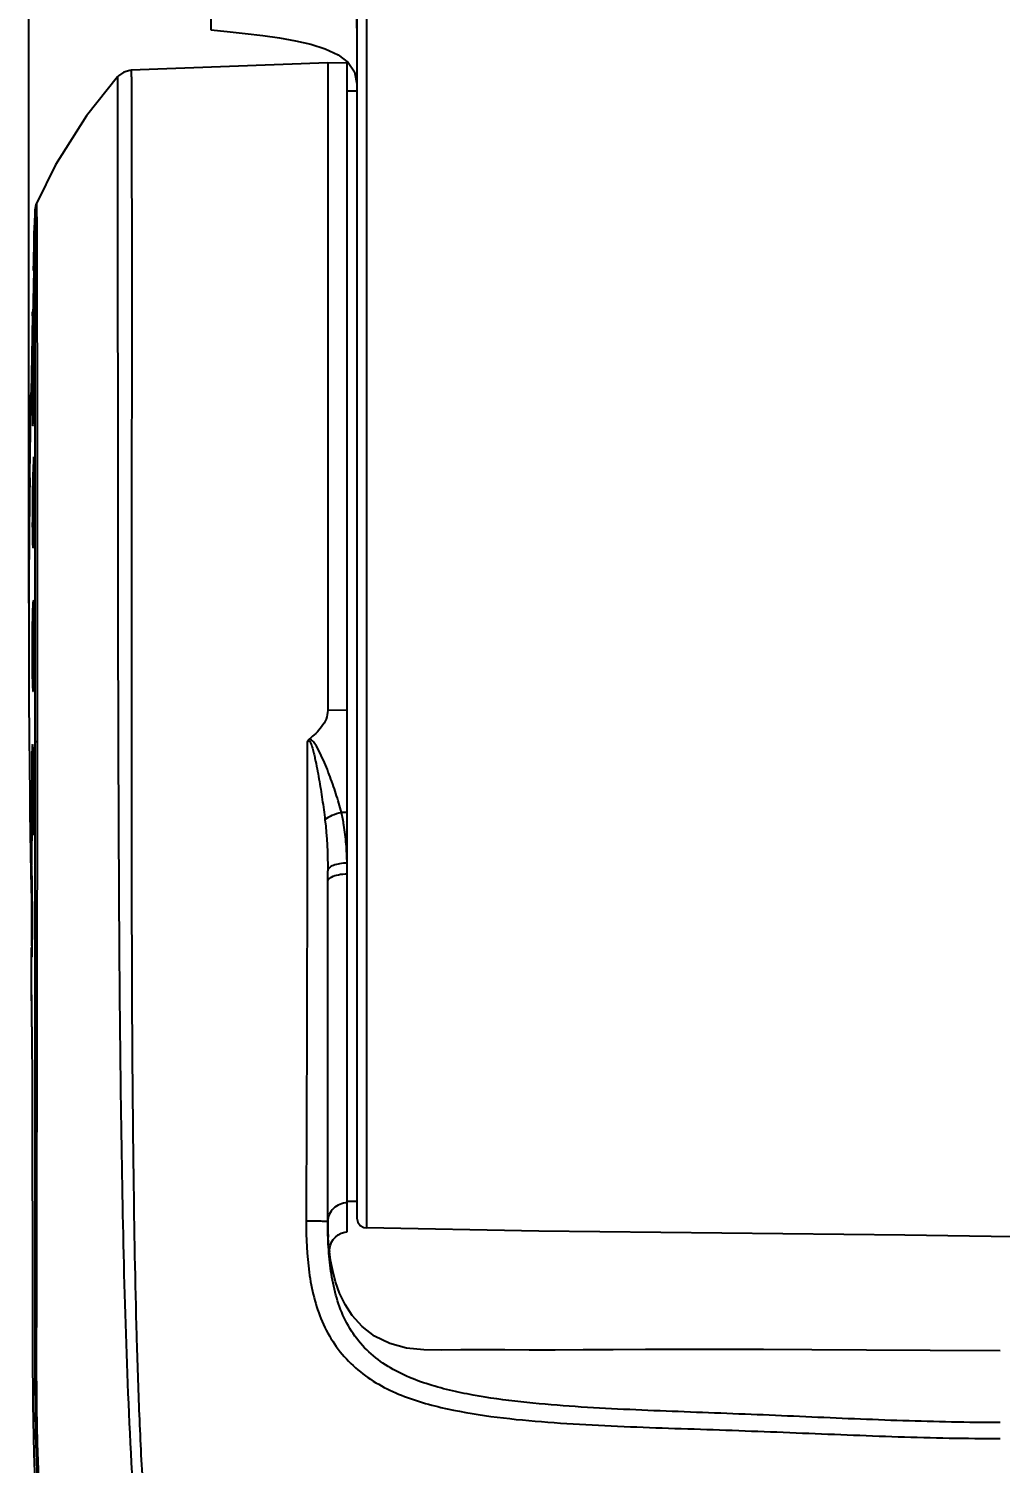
# Model space of a CAD drawing. Header units: millimetres. Extents: x 5828 to 6704, y 123 to 421.
# Drawn here: x 6474.89 to 6481.53, y 246.84 to 256.64 of the extents above; entities that cross this region are included whole.
import ezdxf

# ---------------------------------------------------------------- set-up
doc = ezdxf.new("R2010")
doc.units = ezdxf.units.MM
doc.layers.add('外形图', color=7, linetype='Continuous')
doc.layers.add('尺寸标注', color=7, linetype='Continuous')
doc.styles.add('微软雅黑', font='msyh.ttc', dxfattribs={"height": 1.5})
doc.dimstyles.new('尺寸标注_1_15比例', dxfattribs={"dimtxt": 1.5, "dimasz": 1.25, "dimexe": 0.5, "dimexo": 0.4, "dimgap": 0.5, "dimtad": 1, "dimdec": 1, "dimlfac": 15, "dimdsep": 46, "dimtxsty": '微软雅黑', "dimcen": 0.09, "dimadec": 0, "dimazin": 0, "dimtp": 0.01, "dimtm": 0.01, "dimtfac": 1, "dimtdec": 1, "dimtofl": 0, "dimtmove": 0, "dimatfit": 3, "dimfxl": 1, "dimtolj": 1, "dimarcsym": 0})

# ---------------------------------------------------------------- blocks, each defined once
blk = doc.blocks.new('*D946')
at = {"layer": 'Defpoints', "color": 0}
for p in [(6488.1787, 282.8993), (6474.8878, 252.3165), (6488.1787, 252.3087)]:
    blk.add_point(p, dxfattribs=at)
at = {"layer": '尺寸标注', "color": 0, "lineweight": -2}
for p, q in [((6474.8878, 252.7165), (6474.8878, 283.3993)), ((6488.1787, 252.7087), (6488.1787, 283.3993)), ((6476.1378, 282.8993), (6486.9287, 282.8993))]:
    blk.add_line(p, q, dxfattribs=at)
at = {"layer": '尺寸标注', "color": 0}
for points in [[(6476.1378, 283.1076), (6476.1378, 282.6909), (6474.8878, 282.8993)], [(6486.9287, 282.6909), (6486.9287, 283.1076), (6488.1787, 282.8993)]]:
    blk.add_solid(points, dxfattribs=at)
at = {"layer": '尺寸标注', "color": 0, "insert": (6481.5332, 284.1783), "char_height": 1.5, "attachment_point": 5, "style": '微软雅黑'}
blk.add_mtext('\\A1;\\A1;199.3', dxfattribs=at)

msp = doc.modelspace()

# ---------------------------------------------------------------- linework, layer by layer
at = {"layer": '外形图'}
for p, q in [((6476.1333, 259.2929), (6476.1333, 256.6365)), ((6477.0037, 256.4657), (6477.0731, 256.4134)), ((6476.9333, 256.4111), (6475.5892, 256.3591)), ((6476.9333, 256.4111), (6476.9333, 251.9839)), ((6477.0666, 256.4088), (6476.9333, 256.4111)), ((6477.0666, 248.4207), (6477.0666, 256.4088)), ((6477.1332, 256.2663), (6477.1332, 256.2187)), ((6477.0666, 256.2187), (6477.1332, 256.2187)), ((6474.9415, 255.4479), (6474.9418, 255.4372)), ((6474.9418, 255.4372), (6474.9421, 255.4082)), ((6474.9418, 255.4372), (6474.9424, 255.3512)), ((6474.9303, 255.3974), (6474.9279, 255.3003)), ((6474.9303, 255.3974), (6474.9303, 255.304)), ((6474.9421, 255.4082), (6474.9426, 255.3094)), ((6474.9424, 255.3512), (6474.9431, 255.1853)), ((6474.9264, 255.2254), (6474.9279, 255.3006)), ((6474.9303, 255.3151), (6474.9301, 254.5999)), ((6474.9426, 255.3094), (6474.9431, 255.1886)), ((6474.9243, 255.1277), (6474.925, 255.1595)), ((6474.9431, 255.1861), (6474.9431, 255.1818)), ((6474.9431, 255.1818), (6474.9433, 255.1136)), ((6474.9431, 255.1818), (6474.9438, 254.9307)), ((6474.9232, 255.0793), (6474.9238, 255.1064)), ((6474.9238, 255.1064), (6474.9243, 255.129)), ((6474.9433, 255.1136), (6474.9437, 254.9974)), ((6474.9233, 254.9923), (6474.9233, 254.9905)), ((6474.9272, 254.9927), (6474.9273, 254.9989)), ((6474.9272, 254.9909), (6474.9272, 254.9927)), ((6474.9437, 254.9974), (6474.9438, 254.9322)), ((6474.9219, 254.9335), (6474.9214, 254.9139)), ((6474.9263, 254.9281), (6474.9263, 254.9325)), ((6474.9438, 254.9307), (6474.9441, 254.8043)), ((6474.9438, 254.9307), (6474.9443, 254.6767)), ((6474.9232, 254.7637), (6474.9239, 254.7955)), ((6474.9441, 254.8043), (6474.9443, 254.6822)), ((6474.914, 254.6806), (6474.9141, 254.6842)), ((6474.914, 254.6806), (6474.9141, 254.6842)), ((6474.9141, 254.6842), (6474.9147, 254.7083)), ((6474.9163, 254.6759), (6474.916, 254.6587)), ((6474.916, 254.6587), (6474.916, 254.656)), ((6474.9208, 254.6579), (6474.9213, 254.6766)), ((6474.9443, 254.6822), (6474.9444, 254.6628)), ((6474.9444, 254.6628), (6474.9445, 254.6073)), ((6474.9151, 254.5979), (6474.9149, 254.5873)), ((6474.9151, 254.5998), (6474.9151, 254.5979)), ((6474.9192, 254.5979), (6474.9193, 254.6007)), ((6474.9301, 254.615), (6474.9301, 253.9289)), ((6474.9445, 254.6073), (6474.9445, 254.6011)), ((6474.9445, 254.6011), (6474.9445, 254.5986)), ((6474.9445, 254.5993), (6474.9446, 254.5528)), ((6474.9173, 254.5362), (6474.9177, 254.5473)), ((6474.9212, 254.4581), (6474.9206, 254.4379)), ((6474.9446, 254.5528), (6474.9448, 254.4425)), ((6474.919, 254.3822), (6474.9189, 254.3764)), ((6474.9275, 254.3768), (6474.9276, 254.3994)), ((6474.9447, 254.4356), (6474.9448, 254.4336)), ((6474.9448, 254.4425), (6474.9448, 254.4405)), ((6474.9448, 254.4405), (6474.9449, 254.382)), ((6474.9449, 254.382), (6474.945, 254.2393)), ((6474.9161, 254.2392), (6474.9157, 254.2123)), ((6474.9258, 254.2391), (6474.9259, 254.2485)), ((6474.945, 254.2393), (6474.9451, 254.233)), ((6474.9451, 254.233), (6474.9452, 254.1068)), ((6474.8999, 254.0893), (6474.8999, 254.0488)), ((6474.903, 254.0841), (6474.9039, 254.1573)), ((6474.9039, 254.1573), (6474.9037, 254.1452)), ((6474.9039, 254.1573), (6474.9038, 254.1544)), ((6474.9229, 254.0939), (6474.9231, 254.1019)), ((6474.9452, 254.1068), (6474.9452, 254.0494)), ((6474.901, 253.943), (6474.9014, 253.9751)), ((6474.9014, 253.974), (6474.9021, 254.02)), ((6474.9215, 254.0407), (6474.9216, 254.0427)), ((6474.9452, 254.0494), (6474.9452, 254.0474)), ((6474.9452, 254.0474), (6474.9453, 254.0248)), ((6474.9452, 254.0442), (6474.9452, 254.0422)), ((6474.9008, 253.9295), (6474.901, 253.943)), ((6474.9301, 253.9319), (6474.9301, 253.4316)), ((6474.8979, 253.7395), (6474.8984, 253.7702)), ((6474.8998, 253.8573), (6474.8999, 253.8646)), ((6474.8971, 253.6909), (6474.8979, 253.7407)), ((6474.9455, 253.719), (6474.9455, 253.6062)), ((6474.8949, 253.5573), (6474.8954, 253.5825)), ((6474.895, 253.5729), (6474.8949, 253.5573)), ((6474.8954, 253.5825), (6474.8961, 253.6268)), ((6474.9455, 253.6062), (6474.9455, 253.6042)), ((6474.9455, 253.6042), (6474.9455, 253.5458)), ((6474.9455, 253.6029), (6474.9455, 253.6009)), ((6474.9276, 253.5436), (6474.9275, 253.5563)), ((6474.9301, 253.5456), (6474.93, 253.0962)), ((6474.9455, 253.5458), (6474.9456, 253.4063)), ((6477.1333, 253.5023), (6477.1333, 253.4645)), ((6474.9269, 253.4063), (6474.927, 253.414)), ((6474.9456, 253.4063), (6474.9456, 253.4037)), ((6474.9456, 253.4037), (6474.9456, 253.2712)), ((6474.9249, 253.269), (6474.9252, 253.2846)), ((6474.9235, 253.211), (6474.9238, 253.2227)), ((6474.9455, 253.2115), (6474.9455, 253.2095)), ((6474.9456, 253.2114), (6474.9455, 253.1212)), ((6474.9456, 253.2712), (6474.9456, 253.2134)), ((6474.9456, 253.2134), (6474.9456, 253.2114)), ((6474.93, 253.1211), (6474.9299, 252.7087)), ((6474.9299, 252.7341), (6474.9299, 252.7087)), ((6474.9299, 252.7087), (6474.9299, 252.428)), ((6474.9299, 252.7087), (6474.9299, 252.6208)), ((6474.9299, 252.6208), (6474.9299, 252.6188)), ((6474.9453, 252.6188), (6474.9452, 252.5609)), ((6474.9453, 252.6208), (6474.9453, 252.6186)), ((6474.9299, 252.5609), (6474.9299, 252.424)), ((6474.9452, 252.5609), (6474.9452, 252.424)), ((6474.9299, 252.424), (6474.9299, 252.2872)), ((6474.9452, 252.424), (6474.9452, 252.2872)), ((6474.9299, 252.2872), (6474.9299, 252.2293)), ((6474.9299, 252.2293), (6474.9299, 252.2273)), ((6474.9299, 252.2293), (6474.9299, 252.2273)), ((6474.9299, 252.2273), (6474.9299, 252.114)), ((6474.9452, 252.2872), (6474.9452, 252.2293)), ((6474.9452, 252.2293), (6474.9452, 252.2273)), ((6474.9299, 252.114), (6474.9299, 252.1097)), ((6474.9299, 252.114), (6474.9299, 252.1097)), ((6477.0666, 251.9844), (6476.9333, 251.9838)), ((6474.9299, 251.7706), (6474.93, 251.1317)), ((6474.9453, 251.7693), (6474.9453, 251.6718)), ((6474.9203, 251.6363), (6474.9202, 251.6381)), ((6474.9453, 251.6718), (6474.9452, 251.5785)), ((6474.9453, 251.6718), (6474.9453, 251.6364)), ((6474.9453, 251.6364), (6474.9453, 251.5785)), ((6474.9453, 251.5785), (6474.9452, 251.4417)), ((6474.9452, 251.4417), (6474.9451, 251.305)), ((6474.8968, 251.2908), (6474.8988, 251.1454)), ((6474.909, 251.1298), (6474.9112, 251.2351)), ((6474.909, 251.1298), (6474.9112, 251.2351)), ((6474.9213, 251.2437), (6474.9213, 251.2456)), ((6474.9221, 251.3026), (6474.9221, 251.3049)), ((6474.9451, 251.305), (6474.9451, 251.2471)), ((6474.9451, 251.305), (6474.9451, 251.2118)), ((6474.9451, 251.2471), (6474.9451, 251.2451)), ((6474.9451, 251.2451), (6474.9451, 251.2118)), ((6477.0666, 251.2853), (6477.0266, 251.285)), ((6474.8988, 251.1454), (6474.9021, 250.8704)), ((6474.8995, 251.1515), (6474.9, 251.1324)), ((6474.9021, 250.8704), (6474.9025, 250.8282)), ((6476.9333, 248.4906), (6476.9333, 250.8881)), ((6474.9069, 250.299), (6474.9064, 250.3625)), ((6474.9093, 249.8215), (6474.9077, 250.1713)), ((6474.9092, 249.8412), (6474.9086, 249.9973)), ((6477.0666, 248.6292), (6477.1333, 248.6292)), ((6477.1333, 248.6569), (6477.1333, 248.6292)), ((6477.1333, 248.6292), (6477.1333, 248.5137)), ((6476.9336, 248.4413), (6476.9332, 248.4906)), ((6476.9333, 248.4906), (6476.9333, 248.4856)), ((6476.9333, 248.4794), (6476.9333, 248.4853)), ((6476.9333, 248.4708), (6476.9333, 248.4794)), ((6476.9453, 248.2986), (6476.9469, 248.3115)), ((6476.9456, 248.2822), (6476.9453, 248.2986)), ((6476.9592, 248.3482), (6476.9707, 248.3669))]:
    msp.add_line(p, q, dxfattribs=at)
for points in [[(6476.1333, 256.6366), (6476.2456, 256.6253), (6476.3692, 256.6116), (6476.4885, 256.5967), (6476.6025, 256.5801), (6476.7119, 256.5607), (6476.8168, 256.5369), (6476.9155, 256.5063), (6477.0037, 256.4657)], [(6475.5892, 256.3591), (6475.5799, 256.3584), (6475.5376, 256.3463), (6475.5019, 256.3214), (6475.495, 256.3141)], [(6477.0731, 256.4134), (6477.1173, 256.3487), (6477.1332, 256.2663)], [(6475.495, 256.3141), (6475.2823, 256.0468), (6475.0716, 255.7119), (6474.9415, 255.4479)], [(6474.9415, 255.4478), (6474.9407, 255.446), (6474.9378, 255.4386), (6474.9355, 255.4314), (6474.9337, 255.4243), (6474.9323, 255.4175), (6474.9313, 255.4111), (6474.9307, 255.4052), (6474.9304, 255.4001), (6474.9303, 255.3974)], [(6474.9141, 254.6863), (6474.9085, 254.4058), (6474.9039, 254.1573)], [(6474.903, 254.0841), (6474.9036, 254.1299), (6474.9039, 254.1541), (6474.9039, 254.1573)], [(6474.8949, 253.5573), (6474.895, 253.56), (6474.8954, 253.5825)], [(6474.895, 253.5729), (6474.8949, 253.5603), (6474.8949, 253.5573)], [(6474.8948, 253.5573), (6474.8937, 253.4582), (6474.8907, 253.1594), (6474.8887, 252.8693), (6474.8878, 252.5883), (6474.8878, 252.3165), (6474.8888, 252.0557), (6474.8905, 251.8133), (6474.8928, 251.5985), (6474.8951, 251.4172), (6474.8968, 251.2907)], [(6474.9086, 249.9973), (6474.9082, 250.0857), (6474.9077, 250.1713)], [(6474.9093, 249.8215), (6474.9111, 249.3755), (6474.9127, 248.8574), (6474.9137, 248.4039), (6474.914, 247.9889), (6474.9144, 247.5993), (6474.9162, 247.2415), (6474.9222, 246.9079), (6474.9346, 246.5869), (6474.9546, 246.2665), (6474.9845, 245.9223), (6475.0306, 245.5253), (6475.0969, 245.0991), (6475.1895, 244.6562), (6475.3282, 244.1653), (6475.5392, 243.6221)], [(6477.1333, 248.5137), (6477.1391, 248.4863), (6477.1557, 248.4638), (6477.1801, 248.45), (6477.1983, 248.447)], [(6481.5333, 247.6063), (6481.053, 247.6078), (6480.6186, 247.6107), (6480.2434, 247.6132), (6479.9125, 247.6151), (6479.6167, 247.6162), (6479.3498, 247.6165), (6479.107, 247.6159), (6478.8847, 247.6144), (6478.6795, 247.6128), (6478.489, 247.6116), (6478.311, 247.6114), (6478.1442, 247.6124), (6477.988, 247.6135), (6477.8437, 247.6132), (6477.7122, 247.6118), (6477.5906, 247.6129), (6477.4726, 247.6255), (6477.358, 247.6565), (6477.2541, 247.7076), (6477.1678, 247.7736), (6477.1014, 247.8472), (6477.0516, 247.9236), (6477.0146, 248.0006), (6476.987, 248.0778), (6476.9669, 248.1538), (6476.9528, 248.2274), (6476.9428, 248.3027), (6476.9367, 248.3756), (6476.9362, 248.3842)], [(6476.9707, 248.3669), (6476.9858, 248.3841), (6477.0044, 248.3989), (6477.0261, 248.4106), (6477.0503, 248.4183), (6477.0666, 248.4207)], [(6477.1984, 248.4488), (6478.3778, 248.4265), (6480.88, 248.3991), (6483.5351, 248.3587)], [(6476.9449, 248.2839), (6476.9449, 248.291), (6476.9451, 248.2855)], [(6476.9469, 248.3115), (6476.9512, 248.3288), (6476.9592, 248.3482)]]:
    msp.add_lwpolyline(points, dxfattribs=at)
for centre, radius, start, end in [((6497.9285, 254.3944), 23.013, 178.51585, 178.65775), ((6451.196, 255.3058), 23.7332, 359.09858, 359.23959), ((6445.7288, 255.3953), 29.2012, 358.82304, 359.08313), ((6513.9465, 253.984), 39.0363, 178.80863, 178.98447), ((6496.0418, 254.2945), 21.1289, 179.01957, 179.17193), ((6455.521, 255.158), 19.4063, 358.35458, 358.52331), ((6485.2243, 254.4458), 10.3103, 179.21358, 179.51097), ((6461.8009, 254.9673), 13.1235, 358.16595, 358.38689), ((6465.1416, 254.463), 9.7862, 359.62778, 0.02882), ((6491.5067, 253.9718), 16.5928, 178.6026, 179.07643), ((6486.3962, 254.0842), 11.4811, 178.23435, 178.51241), ((6456.9576, 254.5271), 17.9705, 359.11177, 359.52074), ((6493.392, 253.9247), 18.4785, 179.10795, 179.34756), ((6457.3735, 254.5194), 17.5546, 358.63744, 359.08513), ((6484.0796, 254.0067), 9.1658, 179.63562, 179.92793), ((6489.3887, 253.9703), 14.475, 179.34767, 179.62487), ((6463.6936, 254.3534), 11.2322, 358.41457, 358.67579), ((6480.9447, 254.0125), 6.0309, 179.9452, 180.07667), ((6469.9384, 254.1806), 4.9851, 358.15056, 358.3928), ((6485.2128, 253.3302), 10.2994, 178.59155, 178.99344), ((6482.4927, 253.3966), 7.5785, 178.42287, 178.58787), ((6469.1112, 253.5547), 5.8163, 0.4907, 0.69386), ((6466.6377, 253.5353), 8.2899, 0.14505, 0.47839), ((6488.3936, 253.2712), 13.4807, 178.98018, 179.28428), ((6462.1356, 253.5321), 12.792, 359.47105, 0.05174), ((6462.6411, 253.5225), 12.2863, 358.89051, 359.45818), ((6470.219, 253.3409), 4.7063, 357.86439, 358.41828), ((6466.6689, 253.441), 8.2578, 358.48479, 358.80669), ((6468.5163, 252.486), 6.4103, 0.81472, 1.46789), ((6465.8373, 252.4463), 9.0895, 0.56003, 0.82473), ((6464.2785, 252.4323), 10.6484, 0.09403, 0.55364), ((6465.0664, 252.4276), 9.8605, 359.37003, 359.907), ((6464.0186, 252.4315), 10.9083, 359.89537, 0.09574), ((6467.1701, 252.4037), 7.7566, 358.98694, 359.37609), ((6470.2898, 252.3424), 4.6364, 358.11432, 359.06244), ((6497.9313, 250.6974), 23.0264, 177.32839, 177.82374), ((6467.6794, 251.4645), 7.2429, 0.84952, 1.35914), ((6485.6549, 251.5238), 10.7462, 179.55562, 179.91863), ((6464.6877, 251.4199), 10.2349, 0.3612, 0.85081), ((6463.8985, 251.4145), 11.0242, 359.43024, 0.14135), ((6464.3097, 251.4181), 10.613, 0.12747, 0.358), ((6490.0723, 251.5157), 15.1771, 180.84921, 181.37494), ((6469.2183, 251.3464), 5.7039, 358.79904, 358.96828), ((6467.3517, 251.379), 7.5708, 358.99038, 359.42184), ((6496.6012, 251.6601), 21.7077, 181.39309, 181.94264), ((6497.8035, 250.7008), 22.8986, 178.92645, 179.44083), ((6515.8998, 250.8203), 40.9939, 180.03328, 180.60163), ((6478.8401, 248.4902), 1.9068, 179.98715, 181.59934), ((6479.4047, 248.4903), 2.4714, 180.10799, 180.45229), ((6479.1685, 248.4884), 2.2352, 180.45207, 180.73692), ((6478.7405, 248.4873), 1.8072, 181.59431, 183.27352)]:
    msp.add_arc(centre, radius, start, end, dxfattribs=at)
for points, knots in [([(6477.1554, 258.7561), (6477.1753, 258.6255), (6477.2005, 258.3632), (6477.1987, 257.9712), (6477.1985, 257.5839), (6477.1989, 257.0762), (6477.1986, 256.4515), (6477.1988, 255.7116), (6477.1988, 254.9822), (6477.1989, 254.2482), (6477.1987, 253.4901), (6477.1985, 252.7014), (6477.1984, 251.8995), (6477.1983, 251.2386), (6477.1982, 250.729), (6477.1982, 250.3708), (6477.1982, 250.0342), (6477.1982, 249.7228), (6477.1982, 249.4399), (6477.1982, 249.1884), (6477.1982, 248.9997), (6477.1982, 248.8664), (6477.1982, 248.7803), (6477.1982, 248.7038), (6477.1982, 248.6371), (6477.1982, 248.5804), (6477.1982, 248.5338), (6477.1983, 248.5013), (6477.1983, 248.4805), (6477.1983, 248.4688), (6477.1982, 248.4596), (6477.1984, 248.4538), (6477.1982, 248.4501), (6477.1985, 248.4486), (6477.1979, 248.4471), (6477.1983, 248.447)], [0, 0, 0, 0, 0.038442, 0.076451, 0.114009, 0.151137, 0.224181, 0.295774, 0.36641, 0.436386, 0.509353, 0.586981, 0.665861, 0.742663, 0.77926, 0.814128, 0.846887, 0.877193, 0.904729, 0.929206, 0.950369, 0.959635, 0.967992, 0.975417, 0.98189, 0.987395, 0.991918, 0.995448, 0.996836, 0.997974, 0.998859, 0.999493, 0.999714, 0.999873, 1, 1, 1, 1]), ([(6477.1269, 258.3818), (6477.1272, 258.3777), (6477.1312, 258.3014), (6477.1345, 258.1328), (6477.1329, 257.8756), (6477.1335, 257.5063), (6477.1332, 256.9698), (6477.1332, 256.5257), (6477.1332, 256.2663)], [0, 0, 0, 0, 0.005845, 0.108523, 0.239439, 0.370356, 0.632188, 1, 1, 1, 1]), ([(6475.5892, 256.3591), (6475.5894, 256.3591), (6475.5891, 256.3578), (6475.5895, 256.3565), (6475.5894, 256.3533), (6475.5896, 256.3493), (6475.5896, 256.3439), (6475.5897, 256.3346), (6475.5899, 256.3199), (6475.59, 256.2987), (6475.5902, 256.273), (6475.5904, 256.2426), (6475.5906, 256.1929), (6475.5909, 256.1196), (6475.5913, 256.0184), (6475.5916, 255.9), (6475.5918, 255.7649), (6475.5921, 255.6138), (6475.5922, 255.4474), (6475.5924, 255.2666), (6475.5923, 254.999), (6475.5922, 254.6355), (6475.5926, 254.1692), (6475.5916, 253.6696), (6475.5923, 253.2367), (6475.5921, 252.881), (6475.5908, 252.5193), (6475.5913, 252.1568), (6475.5911, 251.794), (6475.5905, 251.4313), (6475.5918, 250.9779), (6475.5919, 250.4337), (6475.5938, 249.8895), (6475.5979, 249.3452), (6475.6056, 248.6194), (6475.6183, 247.8937), (6475.642, 247.1682), (6475.6687, 246.6245), (6475.7086, 246.0817), (6475.7701, 245.5407), (6475.8526, 245.0941), (6475.9473, 244.7437), (6476.0365, 244.4865), (6476.1439, 244.2363), (6476.2685, 243.9943), (6476.407, 243.7601), (6476.6088, 243.4587), (6476.8939, 243.1052), (6477.2817, 242.7228), (6477.7058, 242.3817), (6478.0091, 242.1824), (6478.1653, 242.0906)], [0, 0, 0, 0, 0.000039, 0.000156, 0.00035, 0.000622, 0.000971, 0.001398, 0.002482, 0.003875, 0.005574, 0.007578, 0.009884, 0.015392, 0.02207, 0.029887, 0.038805, 0.048779, 0.05976, 0.071697, 0.084536, 0.112658, 0.143572, 0.176719, 0.21142, 0.229158, 0.247047, 0.282921, 0.300843, 0.318767, 0.354622, 0.390484, 0.426352, 0.462223, 0.498096, 0.569844, 0.605718, 0.641589, 0.677455, 0.713322, 0.749182, 0.767111, 0.785036, 0.80296, 0.820885, 0.838811, 0.856732, 0.892556, 0.928376, 0.964197, 1, 1, 1, 1]), ([(6475.495, 256.3141), (6475.4949, 256.314), (6475.4952, 256.313), (6475.4949, 256.3114), (6475.495, 256.3083), (6475.4949, 256.3042), (6475.495, 256.2988), (6475.4949, 256.2892), (6475.4949, 256.2744), (6475.4949, 256.253), (6475.4949, 256.2269), (6475.495, 256.1962), (6475.495, 256.146), (6475.4952, 256.0719), (6475.4953, 255.9697), (6475.4954, 255.8501), (6475.4956, 255.7138), (6475.4957, 255.5614), (6475.4959, 255.3283), (6475.4961, 255.003), (6475.496, 254.5765), (6475.4972, 254.1079), (6475.4965, 253.6067), (6475.4978, 253.1728), (6475.4983, 252.8167), (6475.4971, 252.4552), (6475.5, 252.0025), (6475.5007, 251.4591), (6475.5045, 250.7346), (6475.5096, 249.8288), (6475.5245, 248.7417), (6475.5498, 247.6549), (6475.5904, 246.7497), (6475.6473, 246.0272), (6475.7125, 245.4875), (6475.8156, 244.9535), (6475.9798, 244.434), (6476.2218, 243.9459), (6476.5189, 243.4901), (6476.8689, 243.0729), (6477.3965, 242.5752), (6477.8498, 242.2681), (6478.1654, 242.0907)], [0, 0, 0, 0, 0.00004, 0.000159, 0.000356, 0.000632, 0.000986, 0.001418, 0.002516, 0.003925, 0.005643, 0.00767, 0.010001, 0.015565, 0.022311, 0.030202, 0.039198, 0.049255, 0.060323, 0.085274, 0.113562, 0.144622, 0.177878, 0.212635, 0.230387, 0.248266, 0.284078, 0.319868, 0.355668, 0.427283, 0.498911, 0.570541, 0.642164, 0.67797, 0.713773, 0.749558, 0.785322, 0.821095, 0.856874, 0.892657, 0.928449, 1, 1, 1, 1]), ([(6477.1332, 256.2187), (6477.1332, 256.1247), (6477.1333, 255.6613), (6477.1332, 254.8285), (6477.1333, 254.0171), (6477.1333, 253.575), (6477.1333, 253.5023)], [0, 0, 0, 0, 0.103891, 0.511795, 0.919699, 1, 1, 1, 1]), ([(6474.925, 255.1595), (6474.9251, 255.1655), (6474.9256, 255.1874), (6474.926, 255.2094), (6474.9264, 255.2254)], [0, 0, 0, 0, 0.272462, 1, 1, 1, 1]), ([(6474.9214, 254.9906), (6474.9216, 254.9981), (6474.9222, 255.0277), (6474.9228, 255.0572), (6474.9232, 255.0793)], [0, 0, 0, 0, 0.252772, 1, 1, 1, 1]), ([(6474.9275, 255.1053), (6474.9273, 255.1053), (6474.9274, 255.1043), (6474.9271, 255.1032), (6474.927, 255.1007), (6474.9267, 255.0958), (6474.9263, 255.0873), (6474.9258, 255.0745), (6474.9252, 255.0583), (6474.9246, 255.0389), (6474.924, 255.0166), (6474.9235, 255.0007), (6474.9233, 254.9923)], [0, 0, 0, 0, 0.00437, 0.016961, 0.037792, 0.066806, 0.149113, 0.262974, 0.406832, 0.579028, 0.777518, 1, 1, 1, 1]), ([(6474.9273, 254.9989), (6474.9275, 255.0139), (6474.9277, 255.035), (6474.9279, 255.0611), (6474.928, 255.0764), (6474.928, 255.0884), (6474.928, 255.0964), (6474.9278, 255.101), (6474.9278, 255.1033), (6474.9276, 255.1043), (6474.9277, 255.1053), (6474.9275, 255.1053)], [0, 0, 0, 0, 0.422046, 0.594341, 0.738018, 0.851568, 0.933569, 0.962443, 0.983156, 0.995663, 1, 1, 1, 1]), ([(6474.9215, 254.9139), (6474.9213, 254.9068), (6474.9206, 254.8774), (6474.9198, 254.848), (6474.9193, 254.8257)], [0, 0, 0, 0, 0.241888, 1, 1, 1, 1]), ([(6474.9214, 254.6766), (6474.9216, 254.6837), (6474.9222, 254.7127), (6474.9228, 254.7417), (6474.9232, 254.7637)], [0, 0, 0, 0, 0.241956, 1, 1, 1, 1]), ([(6474.9147, 254.4853), (6474.915, 254.4853), (6474.9148, 254.487), (6474.9154, 254.4889), (6474.9155, 254.4932), (6474.9159, 254.4988), (6474.9162, 254.5061), (6474.9167, 254.5187), (6474.9171, 254.5289), (6474.9173, 254.5362)], [0, 0, 0, 0, 0.016647, 0.064948, 0.144838, 0.256051, 0.39813, 0.570154, 1, 1, 1, 1]), ([(6474.9259, 254.5489), (6474.9254, 254.5489), (6474.9255, 254.5458), (6474.9246, 254.5424), (6474.9243, 254.5344), (6474.9236, 254.5244), (6474.9231, 254.5114), (6474.9222, 254.489), (6474.9216, 254.4709), (6474.9212, 254.4581)], [0, 0, 0, 0, 0.017214, 0.066533, 0.147988, 0.260777, 0.404016, 0.576439, 1, 1, 1, 1]), ([(6474.9278, 254.4679), (6474.9278, 254.4794), (6474.9278, 254.4956), (6474.9275, 254.5156), (6474.9274, 254.5272), (6474.927, 254.536), (6474.9269, 254.5431), (6474.9262, 254.5461), (6474.9264, 254.5489), (6474.9259, 254.5489)], [0, 0, 0, 0, 0.425565, 0.597678, 0.740479, 0.852845, 0.933937, 0.982979, 1, 1, 1, 1]), ([(6474.9021, 254.02), (6474.9022, 254.0258), (6474.9025, 254.0472), (6474.9028, 254.0685), (6474.903, 254.0841)], [0, 0, 0, 0, 0.272427, 1, 1, 1, 1]), ([(6474.9138, 254.0044), (6474.9138, 253.9937), (6474.9139, 253.9786), (6474.9141, 253.9599), (6474.9143, 253.9491), (6474.9146, 253.9408), (6474.9148, 253.9343), (6474.9154, 253.9314), (6474.9153, 253.9289), (6474.9158, 253.9289)], [0, 0, 0, 0, 0.426177, 0.598208, 0.740822, 0.853, 0.933933, 0.982881, 1, 1, 1, 1]), ([(6474.9158, 253.9289), (6474.9163, 253.9289), (6474.9162, 253.932), (6474.9171, 253.9354), (6474.9174, 253.9434), (6474.9181, 253.9533), (6474.9188, 253.9664), (6474.9198, 253.9888), (6474.9204, 254.0068), (6474.9208, 254.0197)], [0, 0, 0, 0, 0.017311, 0.066653, 0.148123, 0.260919, 0.404128, 0.576511, 1, 1, 1, 1]), ([(6474.9453, 254.0248), (6474.9453, 253.9999), (6474.9454, 253.898), (6474.9454, 253.7961), (6474.9455, 253.719)], [0, 0, 0, 0, 0.244022, 1, 1, 1, 1]), ([(6474.8984, 253.7702), (6474.8985, 253.7773), (6474.899, 253.8064), (6474.8995, 253.8354), (6474.8998, 253.8573)], [0, 0, 0, 0, 0.245523, 1, 1, 1, 1]), ([(6474.8961, 253.6268), (6474.8962, 253.6316), (6474.8965, 253.653), (6474.8969, 253.6744), (6474.8971, 253.6909)], [0, 0, 0, 0, 0.225095, 1, 1, 1, 1]), ([(6474.9205, 253.6926), (6474.9202, 253.6872), (6474.9187, 253.658), (6474.9177, 253.6289), (6474.9171, 253.6052)], [0, 0, 0, 0, 0.186444, 1, 1, 1, 1]), ([(6474.9232, 253.7162), (6474.9227, 253.7162), (6474.9225, 253.7132), (6474.9216, 253.7096), (6474.9212, 253.7017), (6474.9207, 253.696), (6474.9205, 253.6926)], [0, 0, 0, 0, 0.068425, 0.258587, 0.570241, 1, 1, 1, 1]), ([(6474.927, 253.6251), (6474.9269, 253.638), (6474.9266, 253.6561), (6474.926, 253.6786), (6474.9256, 253.6917), (6474.925, 253.7017), (6474.9247, 253.7096), (6474.9239, 253.7132), (6474.9238, 253.7162), (6474.9232, 253.7162)], [0, 0, 0, 0, 0.423559, 0.595493, 0.738439, 0.851197, 0.932711, 0.98218, 1, 1, 1, 1]), ([(6474.9139, 253.4396), (6474.9132, 253.3792), (6474.9126, 253.2758), (6474.9129, 253.1725), (6474.9143, 253.1295)], [0, 0, 0, 0, 0.584543, 1, 1, 1, 1]), ([(6474.9143, 253.1295), (6474.9144, 253.1247), (6474.9148, 253.1164), (6474.9153, 253.1061), (6474.9159, 253.0997), (6474.9164, 253.0972), (6474.9167, 253.0962), (6474.917, 253.0962)], [0, 0, 0, 0, 0.430063, 0.742083, 0.931823, 0.980414, 1, 1, 1, 1]), ([(6474.917, 253.0962), (6474.9175, 253.0962), (6474.9177, 253.0992), (6474.9186, 253.1028), (6474.9192, 253.1107), (6474.9196, 253.1164), (6474.9198, 253.1198)], [0, 0, 0, 0, 0.068786, 0.25894, 0.570493, 1, 1, 1, 1]), ([(6474.9198, 253.1198), (6474.92, 253.1229), (6474.9209, 253.1381), (6474.9215, 253.1534), (6474.922, 253.1655)], [0, 0, 0, 0, 0.203589, 1, 1, 1, 1]), ([(6474.9455, 253.1212), (6474.9455, 253.0799), (6474.9455, 252.9131), (6474.9453, 252.7463), (6474.9453, 252.6208)], [0, 0, 0, 0, 0.247411, 1, 1, 1, 1]), ([(6474.9192, 252.734), (6474.9185, 252.734), (6474.9183, 252.7302), (6474.9172, 252.7257), (6474.9167, 252.7159), (6474.9158, 252.7034), (6474.9151, 252.6872), (6474.9141, 252.6596), (6474.9136, 252.6373), (6474.9132, 252.6215)], [0, 0, 0, 0, 0.018226, 0.068358, 0.150661, 0.264336, 0.407939, 0.579909, 1, 1, 1, 1]), ([(6474.9244, 252.6502), (6474.9241, 252.6621), (6474.9236, 252.6788), (6474.9227, 252.6995), (6474.9221, 252.7115), (6474.9214, 252.7207), (6474.9208, 252.7279), (6474.9201, 252.7313), (6474.9197, 252.734), (6474.9192, 252.734)], [0, 0, 0, 0, 0.424186, 0.595876, 0.738539, 0.850957, 0.932183, 0.981656, 1, 1, 1, 1]), ([(6474.9132, 252.6215), (6474.9127, 252.5966), (6474.9119, 252.5437), (6474.9112, 252.4617), (6474.911, 252.3768), (6474.9113, 252.3071), (6474.9119, 252.255), (6474.9124, 252.2204), (6474.9131, 252.1899), (6474.9138, 252.164), (6474.9147, 252.1434), (6474.9155, 252.1295), (6474.9163, 252.1215), (6474.9168, 252.1174), (6474.9172, 252.1154), (6474.9177, 252.114), (6474.918, 252.114)], [0, 0, 0, 0, 0.146708, 0.31254, 0.48435, 0.648634, 0.723836, 0.792384, 0.852896, 0.904181, 0.945184, 0.975126, 0.985742, 0.993402, 0.998105, 1, 1, 1, 1]), ([(6474.918, 252.114), (6474.9185, 252.114), (6474.919, 252.1163), (6474.9197, 252.1195), (6474.9203, 252.1259), (6474.9211, 252.1343), (6474.9217, 252.1451), (6474.9227, 252.1639), (6474.9233, 252.179), (6474.9237, 252.1898)], [0, 0, 0, 0, 0.018834, 0.068285, 0.149264, 0.261334, 0.403667, 0.575169, 1, 1, 1, 1]), ([(6476.9333, 251.9838), (6476.9332, 251.9637), (6476.9245, 251.9232), (6476.8828, 251.8534), (6476.837, 251.8124), (6476.8051, 251.7878)], [0, 0, 0, 0, 0.249813, 0.500065, 1, 1, 1, 1]), ([(6474.9111, 251.7206), (6474.9108, 251.7135), (6474.9097, 251.6756), (6474.9092, 251.6378), (6474.909, 251.6071)], [0, 0, 0, 0, 0.189171, 1, 1, 1, 1]), ([(6474.914, 251.7518), (6474.9133, 251.7518), (6474.9132, 251.7478), (6474.9121, 251.7431), (6474.9117, 251.7326), (6474.9113, 251.7251), (6474.9111, 251.7206)], [0, 0, 0, 0, 0.067899, 0.25769, 0.569634, 1, 1, 1, 1]), ([(6474.9169, 251.7282), (6474.9167, 251.7316), (6474.9162, 251.7373), (6474.9157, 251.7452), (6474.9148, 251.7488), (6474.9145, 251.7518), (6474.914, 251.7518)], [0, 0, 0, 0, 0.429186, 0.740534, 0.930682, 1, 1, 1, 1]), ([(6474.9202, 251.6381), (6474.92, 251.6474), (6474.9192, 251.6775), (6474.9182, 251.7075), (6474.9169, 251.7282)], [0, 0, 0, 0, 0.310415, 1, 1, 1, 1]), ([(6474.9453, 251.7693), (6474.9416, 251.7694), (6474.9369, 251.7695), (6474.9319, 251.7703), (6474.9303, 251.7704), (6474.9299, 251.7707)], [0, 0, 0, 0, 0.712929, 0.910621, 1, 1, 1, 1]), ([(6476.7926, 251.7683), (6476.7931, 251.2224), (6476.7917, 250.4034), (6476.7888, 249.3113), (6476.7862, 248.7652), (6476.7854, 248.4921)], [0, 0, 0, 0, 0.4999, 0.749952, 1, 1, 1, 1]), ([(6476.7926, 251.7683), (6476.7943, 251.7708), (6476.7972, 251.7746), (6476.8035, 251.7762), (6476.8089, 251.7729), (6476.8132, 251.7667), (6476.8172, 251.7586), (6476.8206, 251.7503), (6476.8245, 251.7391), (6476.8289, 251.7248), (6476.8335, 251.7075), (6476.8393, 251.6844), (6476.8485, 251.6437), (6476.8602, 251.5854), (6476.8731, 251.5153), (6476.885, 251.4452), (6476.8995, 251.3521), (6476.9091, 251.2821), (6476.9144, 251.2354)], [0, 0, 0, 0, 0.015784, 0.023688, 0.031585, 0.047366, 0.063126, 0.078872, 0.094616, 0.126093, 0.157557, 0.189007, 0.251863, 0.377385, 0.502631, 0.627562, 0.752135, 1, 1, 1, 1]), ([(6477.0266, 251.285), (6477.0156, 251.3289), (6476.9965, 251.3944), (6476.9673, 251.481), (6476.9434, 251.5465), (6476.9175, 251.612), (6476.8894, 251.6768), (6476.8625, 251.7304), (6476.8367, 251.7692), (6476.8168, 251.7865), (6476.8051, 251.7878)], [0, 0, 0, 0, 0.242945, 0.3667, 0.491718, 0.617826, 0.744865, 0.872664, 0.936815, 1, 1, 1, 1]), ([(6474.9087, 251.539), (6474.9086, 251.5125), (6474.9088, 251.4112), (6474.9097, 251.3098), (6474.9112, 251.2351)], [0, 0, 0, 0, 0.26191, 1, 1, 1, 1]), ([(6474.9112, 251.2351), (6474.9114, 251.2269), (6474.912, 251.2003), (6474.9127, 251.1737), (6474.9137, 251.1554)], [0, 0, 0, 0, 0.307777, 1, 1, 1, 1]), ([(6474.9161, 251.1318), (6474.9167, 251.1318), (6474.9168, 251.1349), (6474.9177, 251.1386), (6474.9181, 251.1469), (6474.9188, 251.1574), (6474.9194, 251.1711), (6474.9202, 251.1945), (6474.9207, 251.2134), (6474.921, 251.2268)], [0, 0, 0, 0, 0.017832, 0.067426, 0.14912, 0.262051, 0.405123, 0.577074, 1, 1, 1, 1]), ([(6477.0266, 251.285), (6477.0043, 251.2804), (6476.9648, 251.2683), (6476.9279, 251.248), (6476.9144, 251.2354)], [0, 0, 0, 0, 0.553641, 1, 1, 1, 1]), ([(6477.0654, 250.94), (6477.0648, 250.9834), (6477.0605, 251.0703), (6477.0474, 251.1856), (6477.0332, 251.2568), (6477.0266, 251.285)], [0, 0, 0, 0, 0.374776, 0.749688, 1, 1, 1, 1]), ([(6474.9137, 251.1554), (6474.9138, 251.1519), (6474.9142, 251.1462), (6474.9146, 251.1383), (6474.9154, 251.1348), (6474.9156, 251.1318), (6474.9161, 251.1318)], [0, 0, 0, 0, 0.42992, 0.741638, 0.931751, 1, 1, 1, 1]), ([(6474.93, 251.1317), (6474.9301, 250.8108), (6474.9302, 250.1691), (6474.9302, 249.3671), (6474.9306, 248.7259), (6474.9302, 248.2454), (6474.9296, 247.765), (6474.9295, 247.285), (6474.9389, 246.8052), (6474.9711, 246.3264), (6475.0289, 245.8501), (6475.1428, 245.2213), (6475.3673, 244.4521), (6475.6532, 243.8769), (6475.8206, 243.6054)], [0, 0, 0, 0, 0.125383, 0.250681, 0.313292, 0.375863, 0.438416, 0.500934, 0.563396, 0.625846, 0.688305, 0.750724, 0.875368, 1, 1, 1, 1]), ([(6474.9451, 251.2118), (6474.9449, 250.8874), (6474.9441, 250.2388), (6474.9429, 249.4282), (6474.942, 248.7802), (6474.9414, 248.2945), (6474.9403, 247.8091), (6474.9391, 247.324), (6474.9472, 246.8391), (6474.9766, 246.3554), (6475.0323, 245.8742), (6475.1161, 245.3974), (6475.2324, 244.9276), (6475.4376, 244.3163), (6475.6533, 243.8801), (6475.8214, 243.6055)], [0, 0, 0, 0, 0.125451, 0.250805, 0.313443, 0.37604, 0.438618, 0.501167, 0.563647, 0.626089, 0.68851, 0.750871, 0.81317, 0.875473, 1, 1, 1, 1]), ([(6477.0654, 250.94), (6477.0485, 250.94), (6477.0167, 250.9375), (6476.9797, 250.9287), (6476.9561, 250.9177), (6476.941, 250.9074), (6476.9333, 250.8955), (6476.9333, 250.8881)], [0, 0, 0, 0, 0.337483, 0.631655, 0.752474, 0.852844, 1, 1, 1, 1]), ([(6474.9077, 250.9191), (6474.9076, 250.9191), (6474.9075, 250.918), (6474.9072, 250.9168), (6474.9071, 250.9141), (6474.9068, 250.9087), (6474.9066, 250.8994), (6474.9063, 250.8855), (6474.9061, 250.8679), (6474.906, 250.8469), (6474.9059, 250.8227), (6474.9059, 250.8055), (6474.9059, 250.7965)], [0, 0, 0, 0, 0.004509, 0.017184, 0.038146, 0.067325, 0.149969, 0.264192, 0.408359, 0.580632, 0.778746, 1, 1, 1, 1]), ([(6474.9111, 250.8283), (6474.9109, 250.8411), (6474.9105, 250.8592), (6474.9099, 250.8816), (6474.9095, 250.8946), (6474.9089, 250.9046), (6474.9089, 250.9125), (6474.9079, 250.916), (6474.9083, 250.9191), (6474.9077, 250.9191)], [0, 0, 0, 0, 0.42393, 0.596324, 0.739521, 0.852341, 0.933755, 0.983002, 1, 1, 1, 1]), ([(6474.9103, 250.2991), (6474.9106, 250.2991), (6474.9104, 250.3008), (6474.911, 250.3027), (6474.911, 250.3073), (6474.9113, 250.3129), (6474.9115, 250.3204), (6474.9118, 250.3333), (6474.9121, 250.3532), (6474.9125, 250.381), (6474.9128, 250.4138), (6474.9131, 250.4508), (6474.9133, 250.5063), (6474.9134, 250.5796), (6474.913, 250.6678), (6474.9123, 250.751), (6474.9116, 250.8039), (6474.9111, 250.8283)], [0, 0, 0, 0, 0.001635, 0.006412, 0.014319, 0.025312, 0.03934, 0.056338, 0.098817, 0.15184, 0.214251, 0.28471, 0.361683, 0.528417, 0.700106, 0.861944, 1, 1, 1, 1]), ([(6476.9333, 250.8148), (6476.9333, 250.8175), (6476.9364, 250.8312), (6476.9491, 250.8401), (6476.9587, 250.8452)], [0, 0, 0, 0, 0.201902, 1, 1, 1, 1]), ([(6476.9587, 250.8452), (6476.9734, 250.8531), (6477.0094, 250.8635), (6477.0463, 250.8666), (6477.0666, 250.8666)], [0, 0, 0, 0, 0.450644, 1, 1, 1, 1]), ([(6474.9081, 250.3899), (6474.9083, 250.377), (6474.9085, 250.359), (6474.9089, 250.3366), (6474.9091, 250.3236), (6474.9094, 250.3134), (6474.9096, 250.3066), (6474.9099, 250.3027), (6474.91, 250.3007), (6474.9102, 250.2998), (6474.9102, 250.2991), (6474.9103, 250.2991)], [0, 0, 0, 0, 0.424073, 0.596532, 0.739758, 0.852567, 0.933947, 0.962578, 0.983113, 0.995543, 1, 1, 1, 1]), ([(6474.9077, 250.1713), (6474.9077, 250.1836), (6474.9074, 250.2266), (6474.9071, 250.2695), (6474.9069, 250.3002)], [0, 0, 0, 0, 0.286159, 1, 1, 1, 1]), ([(6477.0666, 248.6183), (6477.0493, 248.6178), (6477.0147, 248.6109), (6476.9703, 248.583), (6476.9403, 248.5409), (6476.9333, 248.5072), (6476.9333, 248.4906)], [0, 0, 0, 0, 0.255906, 0.508302, 0.755867, 1, 1, 1, 1]), ([(6476.7854, 248.4921), (6476.7849, 248.3756), (6476.7927, 248.2003), (6476.8355, 247.9709), (6476.8904, 247.8044), (6476.974, 247.6501), (6477.0868, 247.5161), (6477.2238, 247.4076), (6477.3768, 247.3246), (6477.5395, 247.2635), (6477.763, 247.2033), (6478.0488, 247.1548), (6478.3947, 247.1203), (6478.7421, 247.0984), (6479.0902, 247.0839), (6479.5551, 247.0687), (6480.1365, 247.0476), (6480.8344, 247.0169), (6481.3003, 247.0073), (6481.5333, 247.0071)], [0, 0, 0, 0, 0.062646, 0.093976, 0.125319, 0.156585, 0.187779, 0.218902, 0.249995, 0.281084, 0.312175, 0.374408, 0.436742, 0.499161, 0.561649, 0.62419, 0.749378, 0.874662, 1, 1, 1, 1]), ([(6476.9333, 248.4906), (6476.9333, 248.4909), (6476.9317, 248.4906), (6476.9301, 248.4911), (6476.9261, 248.4911), (6476.9213, 248.4913), (6476.9149, 248.4914), (6476.904, 248.4916), (6476.8876, 248.4917), (6476.8653, 248.4919), (6476.8401, 248.492), (6476.8132, 248.4921), (6476.7947, 248.4921), (6476.7854, 248.4921)], [0, 0, 0, 0, 0.005094, 0.019976, 0.044518, 0.078517, 0.12157, 0.173189, 0.299907, 0.452991, 0.625851, 0.811157, 1, 1, 1, 1]), ([(6481.5333, 247.1164), (6481.3113, 247.1164), (6480.8674, 247.1261), (6480.3133, 247.1506), (6479.8701, 247.17), (6479.5379, 247.1829), (6479.2059, 247.1954), (6478.8743, 247.2097), (6478.5433, 247.2297), (6478.2134, 247.259), (6477.9405, 247.2987), (6477.7255, 247.346), (6477.5676, 247.3929), (6477.4154, 247.4559), (6477.2744, 247.5419), (6477.1526, 247.6545), (6477.028, 247.8384), (6476.9654, 248.0551), (6476.9394, 248.2747), (6476.9344, 248.3857), (6476.9336, 248.4413)], [0, 0, 0, 0, 0.125514, 0.250971, 0.313666, 0.376331, 0.438958, 0.501525, 0.564023, 0.626443, 0.688725, 0.719806, 0.750824, 0.781779, 0.812707, 0.843704, 0.874837, 0.937246, 0.968612, 1, 1, 1, 1])]:
    msp.add_open_spline(points, degree=3, knots=knots, dxfattribs=at)
for points in [[(6477.1337, 256.4166), (6477.1334, 256.5288), (6477.1333, 256.641), (6477.1333, 256.7532)], [(6477.1337, 256.4171), (6477.1334, 256.528), (6477.1333, 256.639), (6477.1333, 256.75)], [(6474.9193, 254.8257), (6474.9191, 254.8157), (6474.9189, 254.8057), (6474.9186, 254.7956)], [(6474.8999, 253.8646), (6474.9002, 253.8863), (6474.9005, 253.9079), (6474.9008, 253.9295)], [(6477.1333, 253.4645), (6477.1333, 251.862), (6477.1332, 250.2594), (6477.1333, 248.6569)], [(6474.9452, 252.2273), (6474.9452, 252.0746), (6474.9453, 251.9219), (6474.9453, 251.7693)], [(6474.9299, 252.1097), (6474.9299, 251.9967), (6474.9299, 251.8837), (6474.9299, 251.7707)], [(6476.8051, 251.7878), (6476.799, 251.7831), (6476.7951, 251.7756), (6476.7926, 251.7683)], [(6476.9144, 251.2354), (6476.9277, 251.1202), (6476.9333, 251.004), (6476.9333, 250.8881)]]:
    msp.add_open_spline(points, degree=3, dxfattribs=at)

# ---------------------------------------------------------------- dimensions: what is measured, and where the dimension line sits
at = {"layer": '尺寸标注'}
dim = msp.add_linear_dim(base=(6488.1787, 282.8993), p1=(6474.8878, 252.3165), p2=(6488.1787, 252.3087), text='\\A1;199.3', dimstyle='尺寸标注_1_15比例', override={"dimtxsty": '微软雅黑'}, dxfattribs=at)
dim.commit()
dim.dimension.update_dxf_attribs({"geometry": '*D946', "text_midpoint": (6481.5332, 284.1783)})

doc.saveas('drawing.dxf')
